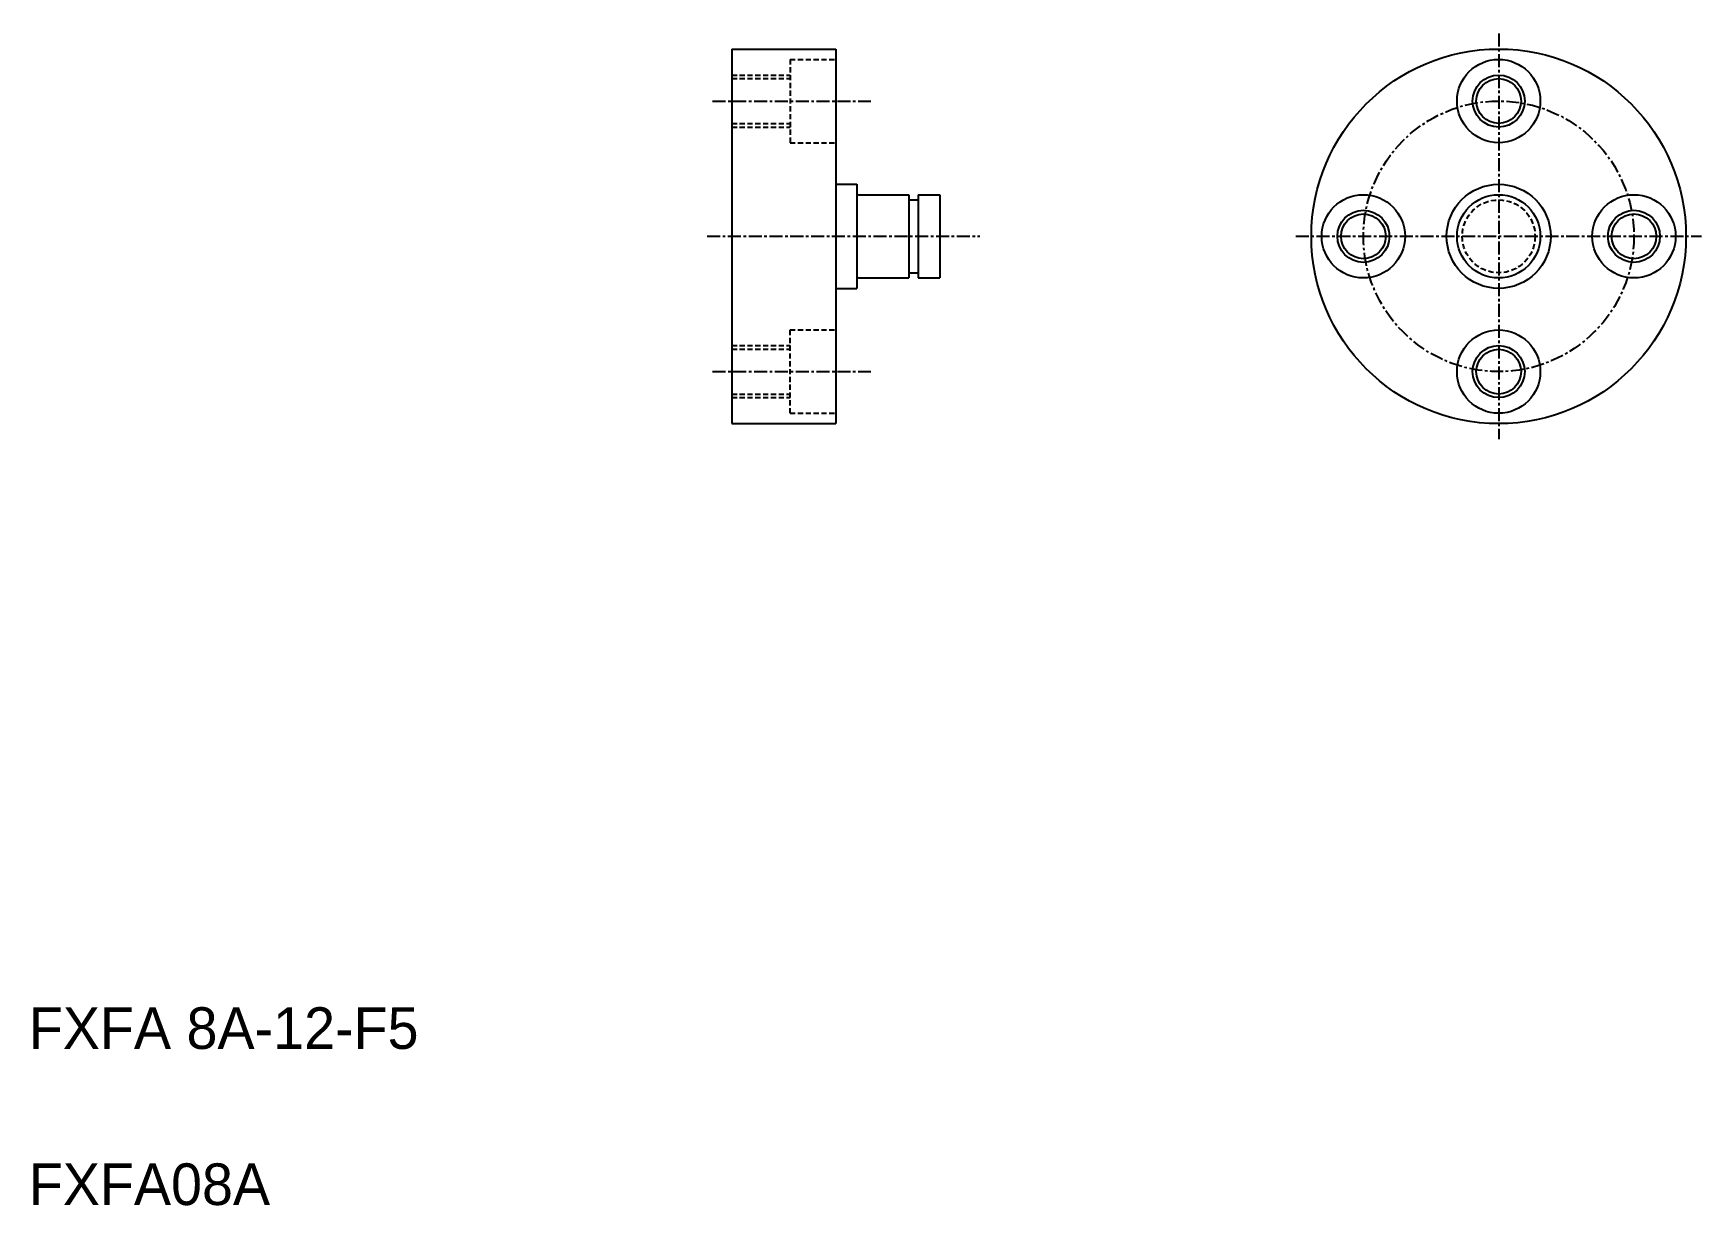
# Model space of a CAD drawing. Extents: x 5 to 165, y 110 to 223.
import ezdxf

# ---------------------------------------------------------------- set-up
doc = ezdxf.new("R2010")
doc.units = 0
doc.linetypes.add('CENTER', pattern=[2, 1.25, -0.25, 0.25, -0.25])
doc.linetypes.add('DASHED', pattern=[0.75, 0.5, -0.25])
doc.layers.get('0').update_dxf_attribs({"linetype": 'CONTINUOUS'})
doc.layers.add('CENTER', color=1, linetype='CENTER')

msp = doc.modelspace()

# ---------------------------------------------------------------- linework, layer by layer
at = {"color": 7, "linetype": 'CONTINUOUS'}
for p, q in [((71.77, 221.5), (71.77, 185.5)), ((71.77, 221.5), (81.77, 221.5)), ((81.77, 221.5), (81.77, 185.5)), ((81.77, 208.5), (83.77, 208.5)), ((83.77, 208.5), (83.77, 198.5)), ((83.97, 207.5), (88.77, 207.5)), ((88.77, 207.5), (88.77, 199.5)), ((88.77, 207), (89.67, 207)), ((89.67, 207.5), (89.67, 199.5)), ((89.67, 207.5), (91.77, 207.5)), ((91.77, 207.5), (91.77, 199.5)), ((81.77, 203.5), (81.77, 203.5)), ((83.97, 199.5), (88.77, 199.5)), ((88.77, 200), (89.67, 200)), ((89.67, 199.5), (91.77, 199.5)), ((81.77, 198.5), (83.77, 198.5)), ((71.77, 185.5), (81.77, 185.5))]:
    msp.add_line(p, q, dxfattribs=at)
at = {"color": 3, "linetype": 'DASHED'}
for p, q in [((77.37, 220.5), (81.77, 220.5)), ((77.37, 220.5), (77.37, 212.5)), ((71.77, 219), (77.37, 219)), ((71.77, 218.65), (77.37, 218.65)), ((71.77, 214.35), (77.37, 214.35)), ((71.77, 214), (77.37, 214)), ((81.77, 214), (81.77, 214)), ((77.37, 212.5), (81.77, 212.5)), ((77.37, 186.5), (77.37, 194.5)), ((77.37, 194.5), (81.77, 194.5)), ((71.77, 193), (77.37, 193)), ((71.77, 192.65), (77.37, 192.65)), ((81.77, 193), (81.77, 193)), ((71.77, 188.35), (77.37, 188.35)), ((71.77, 188), (77.37, 188)), ((77.37, 186.5), (81.77, 186.5))]:
    msp.add_line(p, q, dxfattribs=at)
at = {"color": 7, "linetype": 'CONTINUOUS'}
for centre, radius in [((145.46, 203.5), 18), ((145.46, 216.5), 4), ((145.46, 216.5), 2.15), ((145.46, 203.5), 5), ((132.46, 203.5), 4), ((145.46, 203.5), 4), ((158.46, 203.5), 4), ((132.46, 203.5), 2.15), ((158.46, 203.5), 2.15), ((145.46, 190.5), 4), ((145.46, 190.5), 2.15)]:
    msp.add_circle(centre, radius, dxfattribs=at)
at = {"color": 3, "linetype": 'CONTINUOUS'}
for centre in [(145.46, 216.5), (132.46, 203.5), (158.46, 203.5), (145.46, 190.5)]:
    msp.add_circle(centre, 2.5, dxfattribs=at)
at = {"color": 3, "linetype": 'DASHED'}
msp.add_circle((145.46, 203.5), 3.5, dxfattribs=at)
at = {"color": 7, "linetype": 'CONTINUOUS'}
for centre, start, end in [((83.97, 207.7), 180, 270), ((83.97, 199.3), 90, 180)]:
    msp.add_arc(centre, 0.2, start, end, dxfattribs=at)
at = {"layer": 'CENTER', "color": 1, "linetype": 'CENTER'}
for p, q in [((145.46, 223), (145.46, 184)), ((69.91, 216.5), (85.14, 216.5)), ((69.39, 203.5), (95.61, 203.5)), ((125.96, 203.5), (164.96, 203.5)), ((69.91, 190.5), (85.14, 190.5))]:
    msp.add_line(p, q, dxfattribs=at)
msp.add_circle((145.46, 203.5), 13, dxfattribs=at)

# ---------------------------------------------------------------- texts
at = {"color": 7, "linetype": 'CONTINUOUS'}
for s, p in [('FXFA 8A-12-F5', (4.21, 125.42)), ('FXFA08A', (4.21, 110.42))]:
    msp.add_text(s, height=4, dxfattribs=at).set_placement(p)

doc.saveas('drawing.dxf')
